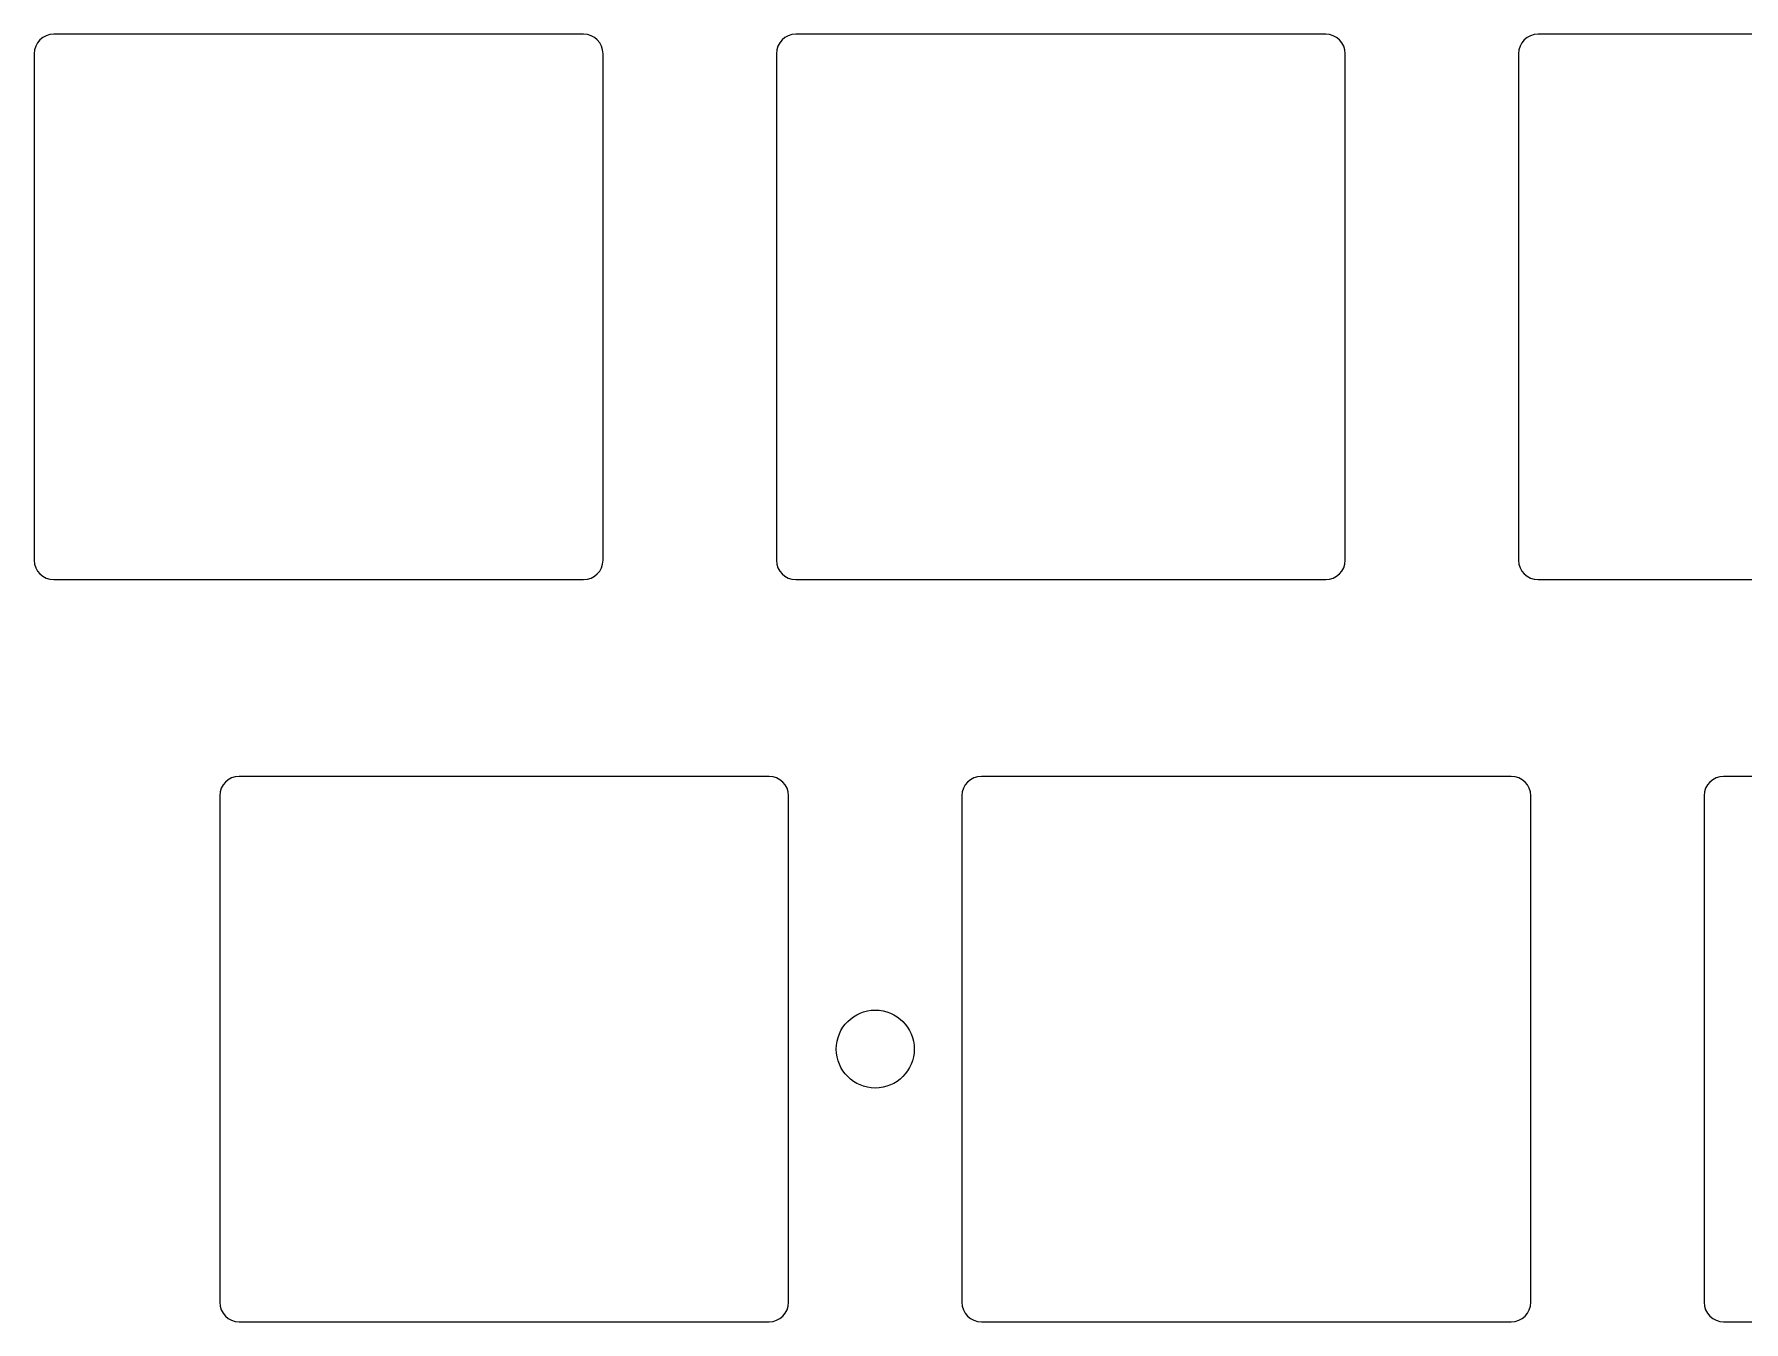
# Model space of a CAD drawing. Header units: millimetres. Extents: x -10 to 277, y -95 to 18.
# Drawn here: x 21.33 to 65.22, y -45.1 to -12.05 of the extents above; entities that cross this region are included whole.
import ezdxf

# ---------------------------------------------------------------- set-up
doc = ezdxf.new("R2010")
doc.units = ezdxf.units.MM
doc.header["$MEASUREMENT"] = 0
doc.layers.add('Edge.Cuts', color=53, linetype='CONTINUOUS')

msp = doc.modelspace()

# ---------------------------------------------------------------- linework, layer by layer
at = {"layer": 'Edge.Cuts', "linetype": 'Continuous'}
for p, q in [((35.433916, -12.05), (21.833916, -12.05)), ((54.483916, -12.05), (40.883916, -12.05)), ((73.533916, -12.05), (59.933916, -12.05)), ((21.333916, -12.55), (21.333916, -25.55)), ((35.933916, -25.55), (35.933916, -12.55)), ((40.383916, -12.55), (40.383916, -25.55)), ((54.983916, -25.55), (54.983916, -12.55)), ((59.433916, -12.55), (59.433916, -25.55)), ((21.833916, -26.05), (35.433916, -26.05)), ((40.883916, -26.05), (54.483916, -26.05)), ((59.933916, -26.05), (73.533916, -26.05)), ((40.196416, -31.1), (26.596416, -31.1)), ((59.246416, -31.1), (45.646416, -31.1)), ((78.296416, -31.1), (64.696416, -31.1)), ((26.096416, -31.6), (26.096416, -44.6)), ((40.696416, -44.6), (40.696416, -31.6)), ((45.146416, -31.6), (45.146416, -44.6)), ((59.746416, -44.6), (59.746416, -31.6)), ((64.196416, -31.6), (64.196416, -44.6)), ((26.596416, -45.1), (40.196416, -45.1)), ((45.646416, -45.1), (59.246416, -45.1)), ((64.696416, -45.1), (78.296416, -45.1))]:
    msp.add_line(p, q, dxfattribs=at)
at = {"layer": 'Edge.Cuts'}
msp.add_circle((42.921416, -38.1), 1, dxfattribs=at)
for centre, start, end in [((21.833916, -12.55), 90, 180), ((35.433916, -12.55), 0, 90), ((40.883916, -12.55), 90, 180), ((54.483916, -12.55), 0, 90), ((59.933916, -12.55), 90, 180), ((21.833916, -25.55), 180, 270), ((35.433916, -25.55), 270, 0), ((40.883916, -25.55), 180, 270), ((54.483916, -25.55), 270, 0), ((59.933916, -25.55), 180, 270), ((26.596416, -31.6), 90, 180), ((40.196416, -31.6), 0, 90), ((45.646416, -31.6), 90, 180), ((59.246416, -31.6), 0, 90), ((64.696416, -31.6), 90, 180), ((26.596416, -44.6), 180, 270), ((40.196416, -44.6), 270, 0), ((45.646416, -44.6), 180, 270), ((59.246416, -44.6), 270, 0), ((64.696416, -44.6), 180, 270)]:
    msp.add_arc(centre, 0.5, start, end, dxfattribs=at)

doc.saveas('drawing.dxf')
